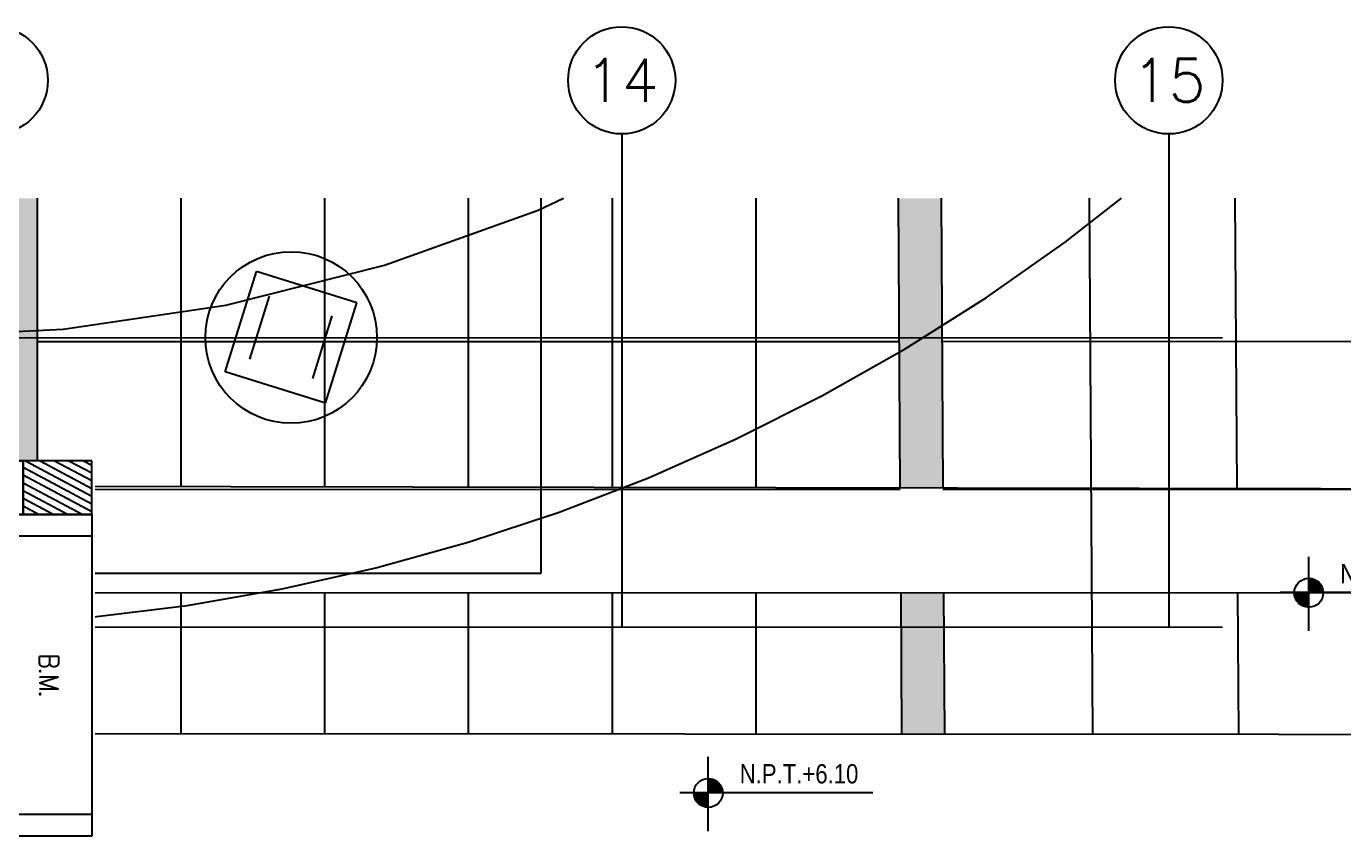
# Model space of a CAD drawing. Header units: millimetres. Extents: x -3 to 53, y -269 to 39.
# Drawn here: x 27.15 to 33.29, y 35.59 to 39.35 of the extents above; entities that cross this region are included whole.
import ezdxf
from ezdxf.enums import TextEntityAlignment as Align
from ezdxf.xclip import XClip

# ---------------------------------------------------------------- set-up
doc = ezdxf.new("R2010")
doc.units = ezdxf.units.MM
doc.header["$LTSCALE"] = 15
doc.header["$XCLIPFRAME"] = 2
doc.set_wipeout_variables(frame=1)
for name, pattern in [('ACAD_ISO07W100', [3, 0, -3]), ('CENTER', [2, 1.25, -0.25, 0.25, -0.25]), ('HIDDEN', [0.375, 0.25, -0.125]), ('HIDDEN2', [0.1875, 0.125, -0.0625]), ('PHANTOM', [63.5, 31.75, -6.35, 6.35, -6.35, 6.35, -6.35]), ('PHANTOM2', [1.25, 0.625, -0.125, 0.125, -0.125, 0.125, -0.125])]:
    doc.linetypes.add(name, pattern=pattern)
doc.layers.get('0').update_dxf_attribs({"color": 250})
for name, color, linetype in [('A-Adoquines', 250, 'Continuous'), ('A-EJES', 251, 'PHANTOM'), ('A-HATCH', 250, 'Continuous'), ('A-MURO BAJO', 251, 'Continuous'), ('A-NIVELES-NPT', 252, 'Continuous'), ('A-PROYECCIONES', 250, 'HIDDEN2'), ('A-TEXTO-INDICACIONES', 250, 'Continuous'), ('A_30_TableroElect', 250, 'Continuous'), ('IE MEDIDORES', 250, 'Continuous')]:
    doc.layers.add(name, color=color, linetype=linetype)
doc.layers.add('A-MUROS', color=252, linetype='Continuous', lineweight=30)
doc.styles.add('R80', font='ARIALN.TTF', dxfattribs={"height": 2.03})
doc.styles.add('ROMANS', font='romans.shx', dxfattribs={"width": 0.8})

# ---------------------------------------------------------------- blocks, each defined once
blk = doc.blocks.new('A$C9f73720c')
at = {"layer": 'A-Adoquines'}
h = blk.add_hatch(color=256, dxfattribs=at)
h.dxf.hatch_style = 1
h.paths.add_polyline_path([(38.7932, 123.8313), (38.5981, 123.875), (37.5983, 119.4075), (37.7931, 119.362)])
h.paths.add_polyline_path([(41.7659, 123.3395), (47.9601, 121.4929), (48.0188, 121.6841), (42.2466, 123.4049, -0.02703), (41.567, 123.3675), (40.4599, 118.739), (40.5576, 118.7162), (40.5577, 118.7162, -0.01102), (40.6541, 118.6909)])
h.paths.add_polyline_path([(40.7956, 118.6453, -0.025435), (41.0078, 118.5567, -0.057742), (41.5094, 118.2238), (46.4982, 116.7365), (46.557, 116.9277)])
h.paths.add_polyline_path([(47.6575, 116.5996), (47.0257, 116.788), (46.9674, 116.5967), (47.599, 116.4084)])
h.paths.add_polyline_path([(48.4776, 121.5473), (48.4193, 121.356), (49.0543, 121.1667), (49.1128, 121.358)])
h.paths.add_polyline_path([(50.1546, 127.0444), (50.0962, 126.8531), (50.7339, 126.6584), (50.7924, 126.8497)])
h.paths.add_polyline_path([(47.5867, 127.8282, -0.007938), (47.5253, 127.6378), (49.6494, 126.9895), (49.7081, 127.1806)])
h.paths.add_polyline_path([(51.3399, 130.93), (51.973, 130.7368), (52.0334, 130.9345), (51.4003, 131.1277)])
h = blk.add_hatch(color=256, dxfattribs=at)
h.dxf.hatch_style = 1
h.paths.add_polyline_path([(36.928, 104.9458, -0.020499), (36.8492, 104.7611), (38.6632, 103.7873, -0.002001), (38.7585, 103.9632)])
h.paths.add_polyline_path([(39.8745, 110.1, -0.008705), (39.709, 109.9827), (41.5933, 108.0989, -0.002008), (41.7234, 108.2517)])
h.paths.add_polyline_path([(42.3192, 113.8067, -0.006774), (42.2635, 113.6146), (45.2578, 112.7006), (45.3166, 112.8918)])
edge = h.paths.add_edge_path()
edge.add_line((36.1052, 109.8812), (35.2039, 107.6917))
edge.add_line((35.2039, 107.6917), (35.3889, 107.6156))
edge.add_line((35.3889, 107.6156), (36.2668, 109.7485))
edge.add_arc((37.7278, 111.6927), 2.432, 228.14755, 233.07653, ccw=False)
for p, q in [((42.1829, 117.3509, 0), (46.3007, 116.0939, 0)), ((42.4353, 116.5733, 0), (46.1039, 115.4535, 0)), ((46.7703, 115.9506, 0), (47.3996, 115.7585, 0)), ((42.5464, 115.8389, 0), (45.9071, 114.8131, 0)), ((46.5748, 115.3098, 0), (47.2038, 115.1178, 0)), ((42.5531, 115.1363, 0), (45.7103, 114.1726, 0)), ((46.3793, 114.6689, 0), (47.008, 114.477, 0)), ((42.4685, 114.4617, 0), (45.5134, 113.5322, 0)), ((46.1838, 114.0281, 0), (46.8122, 113.8363, 0)), ((42.3219, 113.8059, 0), (45.3166, 112.8918, 0)), ((45.9883, 113.3873, 0), (46.6164, 113.1955, 0))]:
    blk.add_line(p, q)
for points, elevation in [([(44.0889, 108.897), (52.2985, 135.6105), (52.7323, 135.4784), (44.5733, 108.7489)], -0.778), ([(47.2983, 121.6902), (45.904, 117.1224)], 0), ([(47.9595, 121.4931), (46.5652, 116.9253)], 0), ([(40.9725, 120.0221), (46.9595, 118.2373)], 0), ([(40.8146, 119.3596), (47.8583, 117.2598)], 0), ([(40.7956, 118.6453), (46.557, 116.9277)], 0), ([(41.5094, 118.2238), (46.4982, 116.7365)], 0), ([(47.4255, 118.0984), (48.0571, 117.9101)], 0), ([(45.8456, 116.9311), (44.6726, 113.0883)], 0), ([(46.5068, 116.734), (45.3325, 112.8869)], 0), ([(47.0257, 116.788), (47.6567, 116.5999)], 0), ([(46.9674, 116.5967), (47.5982, 116.4086)], 0)]:
    blk.add_lwpolyline(points, dxfattribs=dict(elevation=elevation))
at = {"layer": 'A-MURO BAJO', "elevation": 0}
blk.add_lwpolyline([(46.4947, 112.7976), (51.3486, 128.6684)], dxfattribs=at)
at = {"layer": 'A-PROYECCIONES', "linetype": 'CENTER', "ltscale": 0.5, "transparency": 33554623}
for p, q in [((43.5284, 109.4126, 0), (49.0213, 127.3901)), ((44.8196, 109.0185, 0), (50.3125, 126.996)), ((46.3914, 115.0211), (44.2911, 115.6623)), ((44.6397, 109.2825), (46.3914, 115.0211))]:
    blk.add_line(p, q, dxfattribs=at)
for centre, radius, start, end in [((41.5611, 129.6675), 9.15, 253.00687, 75.73465), ((37.0069, 114.7505), 9.1466, 343.00332, 73.03826), ((37.0075, 114.7525), 7.7966, 342.99968, 73.03764)]:
    blk.add_arc(centre, radius, start, end, dxfattribs=at)
at = {"style": 'R80'}
for height, rotation, p in [(0.09, 0.00902, (39.554, 141.0046, 0)), (0.09, 0.00902, (45.7984, 139.3226, 0)), (0.09, 0.00902, (50.4634, 135.3578, 0)), (0.09, 0.00902, (41.9784, 129.0436, 0)), (0.09, 0.00902, (37.8409, 128.6089, 0)), (0.09, 0.00902, (35.483, 116.3582, 0)), (0.09, 0.00902, (38.5607, 113.6321, 0)), (0.09, 0.00902, (45.1292, 84.3757, 0)), (0.09, 0.00902, (43.9111, 83.9335, 0)), (0.09, 0.00902, (43.1485, 83.401, 0)), (0.09, 0.00902, (28.0067, 80.1071, 0)), (0.09, 0.00902, (44.3753, 79.9046, 0)), (0.09, 0.00902, (55.151, 79.2173, 0)), (0.09, 0.00902, (38.2608, 76.0049)), (0.09, 0.00902, (39.0036, 75.5558)), (0.09, 0.00902, (27.5137, 75.2133, 0)), (0.09, 0.00902, (27.5137, 75.2133, 0)), (0.09, 0.00902, (39.8519, 75.1543)), (0.09, 0.00902, (25.3599, 70.2709, 0)), (0.09, 0.00902, (32.1646, 69.192, 0)), (0.09, 0.00902, (32.1646, 69.192, 0)), (0.09, 0.00902, (26.9947, 68.6392, 0)), (0.09, 0.00902, (59.8504, 67.3859, 0)), (0.09, 0.00902, (24.839, 65.5107, 0)), (0.09, 0.00902, (24.839, 65.5107, 0)), (0.09, 0.00902, (33.5008, 60.261, 0)), (0.09, 0.00902, (33.5008, 60.261, 0)), (0.09, 347.39076, (17.1069, 59.2726, 0)), (0.09, 0.00902, (26.4708, 59.2035, 0)), (0.09, 0.00902, (26.4708, 59.2035, 0)), (0.09, 0.00902, (23.1216, 58.7685, 0)), (0.09, 0.00902, (23.1216, 58.7685, 0)), (0.09, 0.00902, (27.6632, 55.3959, 0)), (0.09, 0.00902, (27.6632, 55.3959, 0)), (0.09, 0.00902, (22.2239, 54.9818, 0)), (0.09, 0.00902, (22.2239, 54.9818, 0)), (0.09, 0.00902, (65.7174, 53.5803, 0)), (0.09, 0.00902, (38.377, 51.7166, 0)), (0.09, 0.00902, (38.377, 51.7166, 0)), (0.09, 0.00902, (21.0294, 51.3767, 0)), (0.09, 0.00902, (21.0294, 51.3767, 0)), (0.09, 0.00902, (29.4091, 50.8876, 0)), (0.09, 0.00902, (29.4091, 50.8876, 0)), (0.09, 0.00902, (22.5184, 48.0808, 0)), (0.09, 0.00902, (22.5184, 48.0808, 0)), (0.09, 0.00902, (32.8305, 47.9478, 0)), (0.09, 0.00902, (38.6414, 47.9238, 0)), (0.09, 1.55763, (45.5013, 47.0033, 0)), (0.09, 1.55763, (45.5013, 47.0033, 0)), (0.09, 1.55763, (42.9613, 45.8781, 0)), (0.09, 0.00902, (31.2252, 43.4352, 0)), (0.09, 0.00902, (31.2252, 43.4352, 0)), (0.09, 0.00902, (24.8291, 43.3056, 0)), (0.09, 0.00902, (24.8291, 43.3056, 0)), (0.09, 0.00902, (28.8684, 42.6092, 0)), (0.09, 0.00902, (28.8684, 42.6092, 0)), (0.09, 0.00902, (46.0815, 42.4048, 0)), (0.09, 0.00902, (19.0307, 42.0559, 0)), (0.09, 0.00902, (19.0307, 42.0559, 0)), (0.09, 0.00902, (70.9067, 41.0329, 0)), (0.09, 0.00902, (22.7765, 38.7407, 0)), (0.09, 0.00902, (22.7765, 38.7407, 0)), (0.09, 0.00902, (17.8952, 37.4624, 0)), (0.09, 0.00902, (17.8952, 37.4624, 0)), (0.09, 0.00902, (25.8226, 33.2142, 0)), (0.09, 0.00902, (21.5027, 31.2754, 0)), (0.1403, 0.00902, (43.0178, 29.8778, 0)), (0.09, 0.00902, (24.3978, 29.2659, 0)), (0.09, 0.00902, (49.7565, 29.0287, 0)), (0.09, 0.00902, (16.51, 28.4123, 0)), (0.09, 0.00902, (16.51, 28.4123, 0)), (0.09, 0.00902, (40.7946, 24.893, 0)), (0.09, 0.00902, (18.1268, 23.6374, 0)), (0.09, 0.00902, (20.346, 20.3291, 0)), (0.09, 0.00902, (38.3365, 19.4632, 0)), (0.09, 0.00902, (18.2869, 15.9828, 0)), (0.09, 0.00902, (36.6694, 12.5977, 0)), (0.09, 337.79984, (24.7536, 11.2334, 0)), (0.09, 0.00902, (33.5928, 10.3508, 0)), (0.09, 337.79984, (21.6109, 10.1247, 0)), (0.09, 337.79984, (16.5605, 9.5998, 0)), (0.09, 337.79984, (29.9414, 8.9534, 0)), (0.09, 337.79984, (31.6402, 7.9561, 0)), (0.09, 337.79984, (26.736, 7.7966, 0)), (0.09, 337.79984, (32.0288, 7.0232, 0)), (0.09, 0.00902, (16.5347, 5.5678, 0)), (0.09, 0.00902, (23.3239, 5.5763, 0)), (0.09, 0.00902, (34.4718, 3.6379, 0))]:
    blk.add_attdef('N.P.T.+0.00', text='', height=height, rotation=rotation, dxfattribs=at).set_placement(p, align=Align.MIDDLE_CENTER)
for p in [(49.9263, 138.2431, 0), (56.6904, 136.252, 0), (60.5336, 135.5237, 0), (42.6322, 135.1839), (46.2516, 126.9171), (35.1548, 97.8545, 0), (31.2618, 93.9445, 0), (17.9393, 86.8861, 0), (34.7444, 85.6148, 0), (35.5048, 81.4636, 0), (34.6534, 76.9929, 0), (59.6668, 73.2509), (40.4113, 65.8421, 0), (43.5611, 65.2125, 0), (64.4681, 61.3857), (43.9111, 51.4927, 0), (32.9744, 51.0828, 0), (48.0327, 50.0735, 0), (69.3242, 50.0814, 0), (52.9599, 39.4701, 0), (74.4159, 35.7467, 0)]:
    blk.add_attdef('N.P.T.+0.00', text='', height=0.2109, dxfattribs=at).set_placement(p, align=Align.MIDDLE_CENTER)
blk = doc.blocks.new('*U136')
for p, q in [((-0.2457, -0.0949), (-0.2457, 0.3957)), ((0.2449, 0.3957), (-0.2457, 0.3957)), ((0.2449, -0.0949), (0.2449, 0.3957)), ((-0.1537, -0.0029), (-0.1537, 0.3037)), ((0.1529, -0.0029), (0.1529, 0.3037)), ((0.2449, -0.0949), (-0.2457, -0.0949))]:
    blk.add_line(p, q)
at = {"linetype": 'HIDDEN', "ltscale": 12}
blk.add_circle((0, 0.1504), 0.4, dxfattribs=at)
at = {"ltscale": 0.035}
blk.add_circle((0, 0.1504), 0.4, dxfattribs=at)
blk = doc.blocks.new('A$Cd1de3671')
at = {"layer": 'A_30_TableroElect', "rotation": 55.69150718185867}
blk.add_blockref('*U136', (0.6801, 3.0095, 0), dxfattribs=at)
blk.add_wipeout([(0.5601, 1.1391), (0.8399, 2.0519), (2.5136, 1.5409), (2.3764, 1.0914), (4.4327, 0.4636), (4.2911, 0)]).translate(0, 0, 0).dxf.layer = 'IE MEDIDORES'
at = {"layer": 'A_30_TableroElect'}
h = blk.add_hatch(dxfattribs=at)
h.set_pattern_fill('ANSI31', color=256, scale=0.01)
h.set_pattern_definition([(45, (-227177.21154, -8188175.411697), (-0.02245064030267, 0.02245064030267), [])])
edge = h.paths.add_edge_path()
edge.add_line((1.0737, 1.9651), (0.9802, 1.6591))
edge.add_line((0.9802, 1.6591), (0.7411, 1.7321))
edge.add_line((0.7411, 1.7321), (0.8345, 2.0379))
edge.add_line((0.8345, 2.0379), (1.0737, 1.9651))
h = blk.add_hatch(dxfattribs=at)
h.set_pattern_fill('ANSI31', color=256, scale=0.01)
h.set_pattern_definition([(45, (-227177.029987, -8188174.81817), (-0.02245064030267, 0.02245064030267), [])])
edge = h.paths.add_edge_path()
edge.add_line((0.8928, 1.3714), (0.7994, 1.0653))
edge.add_line((0.7994, 1.0653), (0.5603, 1.1383))
edge.add_line((0.5603, 1.1383), (0.6536, 1.4442))
edge.add_line((0.6536, 1.4442), (0.8928, 1.3714))
for p, q in [((0.9364, 1.5156, 0.006), (1.0737, 1.9651, 0.006)), ((1.0737, 1.9651, 0.006), (2.5083, 1.5271, 0.006)), ((1.0613, 1.582, 0.006), (1.1693, 1.9359, 0.006)), ((1.1693, 1.9359, 0.006), (2.4127, 1.5563, 0.006)), ((2.3046, 1.2024, 0.006), (1.0613, 1.582, 0.006)), ((2.4127, 1.5563, 0.006), (2.3046, 1.2024, 0.006)), ((0.7992, 1.0661, 0.006), (0.9364, 1.5156, 0.006)), ((0.9364, 1.5156, 0.006), (4.0926, 0.552, 0.006)), ((2.3711, 1.0776, 0.006), (0.9364, 1.5156, 0.006)), ((2.5083, 1.5271, 0.006), (2.3711, 1.0776, 0.006)), ((0.8948, 1.0369, 0.006), (0.9678, 1.276, 0.006)), ((0.9678, 1.276, 0.006), (1.2548, 1.1884, 0.006)), ((1.2774, 0.92, 0.006), (1.3855, 1.274, 0.006)), ((1.3855, 1.274, 0.006), (2.6288, 0.8944, 0.006)), ((1.2548, 1.1884, 0.006), (1.1818, 0.9493, 0.006)), ((3.9554, 0.1025, 0.006), (0.7992, 1.0661, 0.006)), ((3.9554, 0.1025, 0.006), (0.7992, 1.0659, 0.006)), ((1.1818, 0.9493, 0.006), (0.8948, 1.0369, 0.006)), ((1.1817, 0.9491, 0.006), (0.8948, 1.0367, 0.006)), ((2.5208, 0.5405, 0.006), (1.2774, 0.92, 0.006)), ((2.5207, 0.5404, 0.006), (1.2774, 0.92, 0.006)), ((2.6288, 0.8944, 0.006), (2.5207, 0.5404, 0.006)), ((2.6164, 0.5113, 0.006), (2.7244, 0.8652, 0.006)), ((2.7244, 0.8652, 0.006), (3.9678, 0.4856, 0.006)), ((3.8598, 0.1317, 0.006), (2.6164, 0.5113, 0.006)), ((3.8598, 0.1317, 0.006), (2.6164, 0.5112, 0.006)), ((4.0926, 0.552, 0.006), (3.9554, 0.1025, 0.006)), ((3.9678, 0.4856, 0.006), (3.8598, 0.1317, 0.006))]:
    blk.add_line(p, q, dxfattribs=at)
at = {"layer": 'A_30_TableroElect', "elevation": -0.772}
for points in [[(0.8346, 2.0381), (0.5601, 1.1391)], [(1.0737, 1.9651), (0.8346, 2.0381)], [(1.0737, 1.9651), (0.7992, 1.0661)], [(0.7411, 1.732), (0.6535, 1.4451)], [(0.9802, 1.659), (0.8926, 1.3721), (0.6535, 1.4451), (0.7411, 1.732), (0.9802, 1.659)], [(0.9802, 1.659), (0.7411, 1.732)], [(0.9802, 1.659), (0.8926, 1.3721)], [(0.8926, 1.3721), (0.6535, 1.4451)], [(0.7992, 1.0659), (0.56, 1.1389)], [(0.7992, 1.0661), (0.5601, 1.1391)]]:
    blk.add_lwpolyline(points, dxfattribs=at)
blk = doc.blocks.new('SIM NIVEL PLANTA')
at = {"linetype": 'Continuous'}
h = blk.add_hatch(dxfattribs=at)
h.set_pattern_fill('_USER', color=256, scale=0.089997, angle=45, style=0, pattern_type=0)
h.set_pattern_definition([(45, (31854.49523, 23864.84028), (-0.06363728001, 0.06363728001), [])])
h.paths.add_polyline_path([(-17.33, 0), (-15.98, 0, 0.409209), (-17.33, 1.33)])
h.paths.add_polyline_path([(-18.68, 0, 0.004279), (-18.68, -0.02, 0.414214), (-17.33, -1.37), (-17.33, 0)])
for p, q in [((-17.33, -3.58), (-17.33, 3.34)), ((-2, 0), (-20, 0))]:
    blk.add_line(p, q)
blk.add_circle((-17.33, -0.02), 1.35, dxfattribs=at)
at = {"style": 'R80'}
blk.add_attdef('N.P.T.+0.00', text='', height=1.8, dxfattribs=at).set_placement((-8.87, 1.77), align=Align.MIDDLE_CENTER)
blk = doc.blocks.new('MEDIDORES')
at = {"layer": 'A-TEXTO-INDICACIONES', "char_height": 0.09, "width": 0.4157, "attachment_point": 5, "rotation": 270.00511, "style": 'ROMANS'}
for s, insert in [('{\\W0.9;\\T0.9;SS.GG.}', (-0.355, 1.2465)), ('\\pxsm1,qc,t16;{\\W0.9;\\T0.9;B.M.}', (0.2553, 0.751, 0.006)), ('\\pxsm1,qc,t16;{\\W0.9;\\T0.9;B.M.}', (-0.3147, 0.351, 0.006)), ('\\pxsm1,qc,t16;{\\W0.9;\\T0.9;B.M.}', (-0.3147, -1.049, 0.006))]:
    blk.add_mtext(s, dxfattribs=dict(at, insert=insert))
blk = doc.blocks.new('Ejes_Torre G')
at = {"layer": 'A-EJES', "linetype": 'PHANTOM2', "ltscale": 0.5}
for points in [[(29.925, 16.65), (29.925, 14.35)], [(32.475, 16.65), (32.475, 14.35)]]:
    blk.add_lwpolyline(points, dxfattribs=at)
at = {"layer": 'A-EJES', "linetype": 'Continuous'}
for centre in [(27, 16.9), (29.925, 16.9), (32.475, 16.9)]:
    blk.add_circle(centre, 0.25, dxfattribs=at)
at = {"layer": 'A-EJES', "linetype": 'Continuous', "style": 'ROMANS'}
for s, p in [('14', (29.925, 16.9)), ('15', (32.475, 16.9))]:
    blk.add_text(s, height=0.2, dxfattribs=at).set_placement(p, align=Align.MIDDLE_CENTER)

msp = doc.modelspace()

# ---------------------------------------------------------------- block references
at = {"linetype": 'ACAD_ISO07W100', "ltscale": 5}
ref = msp.add_blockref('A$C9f73720c', (-94.0043, 47.5864), dxfattribs=dict(at, rotation=286.9770955472961))
XClip(ref).set_block_clipping_path([(53.9739667831, 80.2683385944), (69.3730303047, 130.7085147865), (51.0595701083, 136.2994971771), (35.6605065867, 85.8593209849)])

# ---------------------------------------------------------------- next in the draw order: block references
at = {"rotation": 286.9772416812936}
msp.add_blockref('A$Cd1de3671', (25.2623, 37.5291, 0), dxfattribs=at)
at = {"layer": 'A-NIVELES-NPT', "xscale": 0.05, "yscale": 0.05, "zscale": 0.05}
for p, values in [((33.9941, 36.7113, 0), {'N.P.T.+0.00': 'N.P.T.+6.00'}), ((31.195, 35.7777), {'N.P.T.+0.00': 'N.P.T.+6.10'})]:
    msp.add_blockref('SIM NIVEL PLANTA', p, dxfattribs=at).add_auto_attribs(values)

# ---------------------------------------------------------------- next in the draw order: block references
at = {"layer": 'A-HATCH'}
msp.add_blockref('MEDIDORES', (27, 35.575), dxfattribs=at)
at = {"layer": 'A-MUROS'}
msp.add_blockref('Ejes_Torre G', (0, 22.2), dxfattribs=at)

doc.saveas('drawing.dxf')
